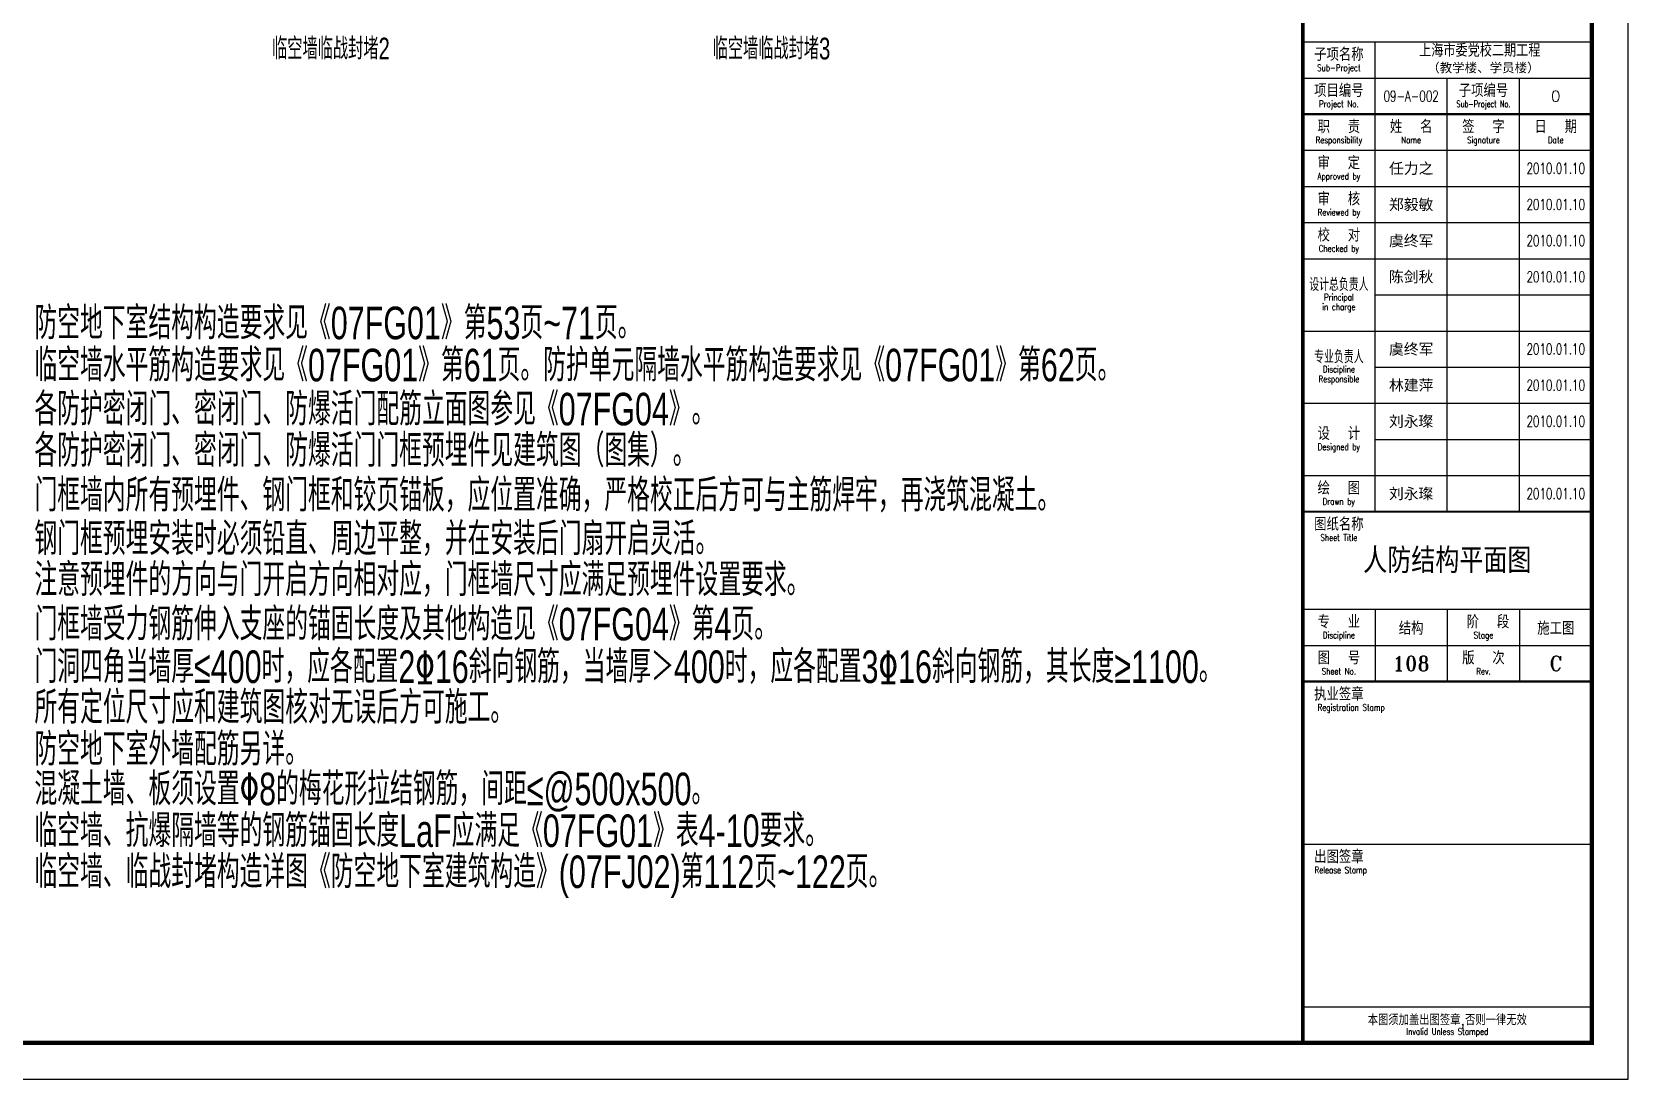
# Model space of a CAD drawing. Extents: x 68709 to 255391, y -65926 to 107615.
# Drawn here: x 180832 to 247059, y -18535 to 24930 of the extents above; entities that cross this region are included whole.
import ezdxf
from ezdxf.enums import TextEntityAlignment as Align

# ---------------------------------------------------------------- set-up
doc = ezdxf.new("R2010")
doc.units = 0
doc.header["$LTSCALE"] = 2000
doc.header["$MEASUREMENT"] = 0
doc.layers.get('0').update_dxf_attribs({"linetype": 'CONTINUOUS'})
doc.layers.add('RFPM$0$0-详图-text', color=4, linetype='CONTINUOUS')
doc.layers.add('SL-TK_TEXT', color=220, linetype='CONTINUOUS')
doc.styles.add('0x_tk_A0_LIN$0$TKZ1', font='tjromant.shx', dxfattribs={"bigfont": 'tjhts.shx'})
doc.styles.add('0x_tk_A0_LIN$0$TKZ1_tjhts.shx', font='tjromant.shx', dxfattribs={"bigfont": 'tjhts.shx'})
doc.styles.add('0x_tk_A0_LIN$0$TKZ2_tjkts.shx', font='tjromant.shx', dxfattribs={"bigfont": 'tjkts.shx'})
doc.styles.add('0x_tk_A0_LIN$0$图框字1_黑体', font='simhei.ttf')
doc.styles.add('0x_tk_A0_LIN$0$图框字3_Arial', font='arial.ttf')
doc.styles.add('RFPM$0$link', font='tj03-romand1.shx', dxfattribs={"width": 0.7, "bigfont": 'hztxt5.shx'})
doc.styles.add('TKZ1', font='tjromant.shx', dxfattribs={"bigfont": 'tjhts.shx'})
doc.styles.add('TKZ1_tjhts.shx', font='tjromant.shx', dxfattribs={"bigfont": 'tjhts.shx'})

# ---------------------------------------------------------------- blocks, each defined once
blk = doc.blocks.new('0x_tk_A0_LIN$0$TJAD_TK_A0')
for p, q in [((2162, -441.7), (2162, 399.3)), ((2072, -154.7), (2152, -154.7)), ((2092, -284.7), (2092, -154.7)), ((2072, -164.7), (2152, -164.7)), ((2112, -284.7), (2112, -164.7)), ((2132, -284.7), (2132, -164.7)), ((2072, -184.7), (2152, -184.7)), ((2072, -194.7), (2152, -194.7)), ((2072, -204.7), (2152, -204.7)), ((2072, -214.7), (2152, -214.7)), ((2092, -224.7), (2152, -224.7)), ((2072, -234.7), (2152, -234.7)), ((2092, -244.7), (2152, -244.7)), ((2072, -254.7), (2152, -254.7)), ((2092, -264.7), (2152, -264.7)), ((2072, -274.7), (2152, -274.7)), ((2072, -311.7), (2152, -311.7)), ((2092, -311.7), (2092, -331.7)), ((2112, -311.7), (2112, -331.7)), ((2132, -311.7), (2132, -331.7)), ((2072, -321.7), (2152, -321.7)), ((2072, -376.7), (2152, -376.7)), ((2072, -421.7), (2152, -421.7)), ((973, -441.7), (2162, -441.7))]:
    blk.add_line(p, q)
at = {"const_width": 1.2}
blk.add_lwpolyline([(2152, -431.7), (2152, 389.3), (998, 389.3), (998, -431.7)], close=True, dxfattribs=at)
for points, const_width in [([(2072, 389.3), (2072, -431.7)], 1), ([(2072, -174.7), (2152, -174.7)], 0.6), ([(2072, -284.7), (2152, -284.7)], 0.6), ([(2072, -331.7), (2152, -331.7)], 0.6)]:
    blk.add_lwpolyline(points, dxfattribs=dict(const_width=const_width))
at = {"style": '0x_tk_A0_LIN$0$TKZ2_tjkts.shx'}
for s, height, p in [('子项名称', 3.6, (2082, -158.16)), ('项目编号', 3.6, (2082, -168.16)), ('子项编号', 3.6, (2122, -168.16)), ('职  责', 3.6, (2082, -178.16)), ('姓  名', 3.6, (2102, -178.16)), ('签  字', 3.6, (2122, -178.16)), ('日  期', 3.6, (2142, -178.16)), ('审  定', 3.6, (2082, -188.16)), ('审  核', 3.6, (2082, -198.16)), ('校  对', 3.6, (2082, -208.16)), ('设  计', 3.6, (2082, -263.06)), ('绘  图', 3.6, (2082, -278.16)), ('图纸名称', 3.6, (2082, -288.16)), ('专  业', 3.6, (2082, -315.16)), (' 阶  段', 3.6, (2122, -315.16)), ('图  号', 3.6, (2082, -325.16)), ('版  次', 3.6, (2122, -325.16)), ('执业签章', 3.6, (2082, -335.16)), ('出图签章', 3.6, (2082, -380.16)), ('本图须加盖出图签章,否则一律无效', 3, (2112, -425.28))]:
    blk.add_text(s, height=height, dxfattribs=at).set_placement(p, align=Align.MIDDLE_CENTER)
for s, height, width, p in [('Sub-Project', 1.8, 0.8, (2082, -161.86)), ('Project No.', 1.8, 0.8, (2082, -171.86)), ('Sub-Project No.', 1.8, 0.7, (2122, -171.86)), ('Responsibility', 1.8, 0.8, (2082, -181.86)), ('Name', 1.8, 0.8, (2102, -181.86)), ('Signature', 1.8, 0.8, (2122, -181.86)), ('Date', 1.8, 0.8, (2142, -181.86)), ('Approved by', 1.8, 0.8, (2082, -191.86)), ('Reviewed by', 1.8, 0.8, (2082, -201.86)), ('Checked by', 1.8, 0.8, (2082, -211.86)), ('设计总负责人', 3.6, 0.8, (2082, -221.83)), ('Principal', 1.8, 0.8, (2082, -225.35)), ('in charge', 1.8, 0.8, (2082, -228)), ('专业负责人', 3.6, 0.8, (2082, -241.83)), ('Responsible', 1.8, 0.8, (2082, -248)), ('Discipline', 1.8, 0.8, (2082, -245.28)), ('Designed by', 1.8, 0.8, (2082, -266.76)), ('Drawn by', 1.8, 0.8, (2082, -281.86)), ('Sheet Title', 1.8, 0.8, (2082, -291.86)), ('Discipline', 1.8, 0.8, (2082, -318.86)), ('Stage', 1.8, 0.8, (2122, -318.86)), ('Sheet No.', 1.8, 0.8, (2082, -328.86)), ('Rev.', 1.8, 0.8, (2122, -328.86)), ('Registration Stamp', 1.8, 0.8, (2085.41, -338.86)), ('Release Stamp', 1.8, 0.8, (2082.52, -383.86)), ('Invalid Unless Stamped', 1.8, 0.8, (2112, -428.53))]:
    blk.add_text(s, height=height, dxfattribs=dict(at, width=width)).set_placement(p, align=Align.MIDDLE_CENTER)
blk = doc.blocks.new('0x_tk_A0_LIN')
blk.add_blockref('0x_tk_A0_LIN$0$TJAD_TK_A0', (-973, 441.7))
at = {"color": 31, "style": '0x_tk_A0_LIN$0$TKZ1'}
blk.add_text('上海市委党校二期工程', height=3.533, dxfattribs=at).set_placement((1131.19, 282.87))
at = {"color": 1, "style": '0x_tk_A0_LIN$0$图框字1_黑体'}
blk.add_text('（教学楼、学员楼）', height=2.533, dxfattribs=at).set_placement((1133.43, 278.59))
at = {"color": 31, "style": '0x_tk_A0_LIN$0$TKZ1_tjhts.shx', "width": 0.7}
blk.add_text('09-A-002', height=3, dxfattribs=at).set_placement((1129, 272), align=Align.MIDDLE_CENTER)
at = {"color": 31}
for s, height, style, p in [('0', 3, '0x_tk_A0_LIN$0$TKZ1_tjhts.shx', (1169, 272)), ('任力之', 3, '0x_tk_A0_LIN$0$图框字3_Arial', (1129, 252)), ('郑毅敏', 3, '0x_tk_A0_LIN$0$图框字3_Arial', (1129, 242)), ('虞终军', 3, '0x_tk_A0_LIN$0$图框字3_Arial', (1129, 232)), ('陈剑秋', 3, '0x_tk_A0_LIN$0$图框字3_Arial', (1129, 222)), ('虞终军', 3, '0x_tk_A0_LIN$0$图框字3_Arial', (1129, 202)), ('林建萍', 3, '0x_tk_A0_LIN$0$图框字3_Arial', (1129, 192)), ('刘永璨', 3, '0x_tk_A0_LIN$0$图框字3_Arial', (1129, 182)), ('刘永璨', 3, '0x_tk_A0_LIN$0$图框字3_Arial', (1129, 162)), ('结构', 3.6, '0x_tk_A0_LIN$0$TKZ1_tjhts.shx', (1129, 124.73)), ('施工图', 3.6, '0x_tk_A0_LIN$0$TKZ1_tjhts.shx', (1169, 124.73))]:
    blk.add_text(s, height=height, dxfattribs=dict(at, style=style)).set_placement(p, align=Align.MIDDLE_CENTER)
blk = doc.blocks.new('RFPM')
at = {"layer": 'RFPM$0$0-详图-text', "style": 'RFPM$0$link', "width": 0.7}
for s, height, p in [('临空墙临战封堵2', 600, (518562794.2, 4145098710)), ('临空墙临战封堵3', 600, (518574969.3, 4145098710)), ('防空地下室结构构造要求见《07FG01》第53页~71页。', 900, (518556225.6, 4145090973.6)), ('临空墙水平筋构造要求见《07FG01》第61页。防护单元隔墙水平筋构造要求见《07FG01》第62页。', 900, (518556225.6, 4145089809.1)), ('各防护密闭门、密闭门、防爆活门配筋立面图参见《07FG04》。', 900, (518556225.6, 4145088591.7)), ('各防护密闭门、密闭门、防爆活门门框预埋件见建筑图（图集）。', 900, (518556225.6, 4145087446.7)), ('门框墙内所有预埋件、钢门框和铰页锚板，应位置准确，严格校正后方可与主筋焊牢，再浇筑混凝土。', 900, (518556225.6, 4145086211.6)), ('钢门框预埋安装时必须铅直、周边平整，并在安装后门扇开启灵活。', 900, (518556225.6, 4145085005.8)), ('注意预埋件的方向与门开启方向相对应，门框墙尺寸应满足预埋件设置要求。', 900, (518556225.6, 4145083872.8)), ('门框墙受力钢筋伸入支座的锚固长度及其他构造见《07FG04》第4页。', 900, (518556225.6, 4145082647.2)), ('门洞四角当墙厚≤400时，应各配置2%%13116斜向钢筋，当墙厚＞400时，应各配置3%%13116斜向钢筋，其长度≥1100。', 900, (518556225.6, 4145081468.9)), ('所有定位尺寸应和建筑图核对无误后方可施工。', 900, (518556225.6, 4145080343.4)), ('防空地下室外墙配筋另详。', 900, (518556225.6, 4145079187.4)), ('混凝土墙、板须设置%%1308的梅花形拉结钢筋，间距≤@500x500。', 900, (518556225.6, 4145078090)), ('临空墙、抗爆隔墙等的钢筋锚固长度LaF应满足《07FG01》表4-10要求。', 900, (518556225.6, 4145076934.1)), ('临空墙、临战封堵构造详图《防空地下室建筑构造》(07FJ02)第112页~122页。', 900, (518556225.6, 4145075799.8))]:
    blk.add_text(s, height=height, dxfattribs=at).set_placement(p)

msp = doc.modelspace()

# ---------------------------------------------------------------- block references
at = {"xscale": 150, "yscale": 150, "zscale": 150}
msp.add_blockref('0x_tk_A0_LIN', (68709.2, -18534.8), dxfattribs=at)
at = {"xscale": 1.501262773290653, "yscale": 1.501262773290653, "zscale": 1.501262773290653, "rotation": 2.55430346468335e-11}
msp.add_blockref('RFPM', (-778308220.5, -6222858596.1), dxfattribs=at)

# ---------------------------------------------------------------- texts
at = {"layer": 'SL-TK_TEXT', "style": 'TKZ1_tjhts.shx', "width": 0.7}
for p in [(244059.2, 19265.2), (244059.2, 17765.2), (244059.2, 16265.2), (244059.2, 14765.2), (244059.2, 11765.2), (244059.2, 10265.2), (244059.2, 8765.2), (244059.2, 5765.2)]:
    msp.add_text('2010.01.10', height=450, dxfattribs=at).set_placement(p, align=Align.MIDDLE_CENTER)
at = {"layer": 'SL-TK_TEXT'}
for s, height, style, p in [('人防结构平面图', 1050, 'TKZ1', (239559.2, 2990.2)), ('108', 600, 'TKZ1_tjhts.shx', (238059.2, -1284.8)), ('C', 600, 'TKZ1_tjhts.shx', (244059.2, -1284.8))]:
    msp.add_text(s, height=height, dxfattribs=dict(at, style=style)).set_placement(p, align=Align.MIDDLE_CENTER)

doc.saveas('drawing.dxf')
